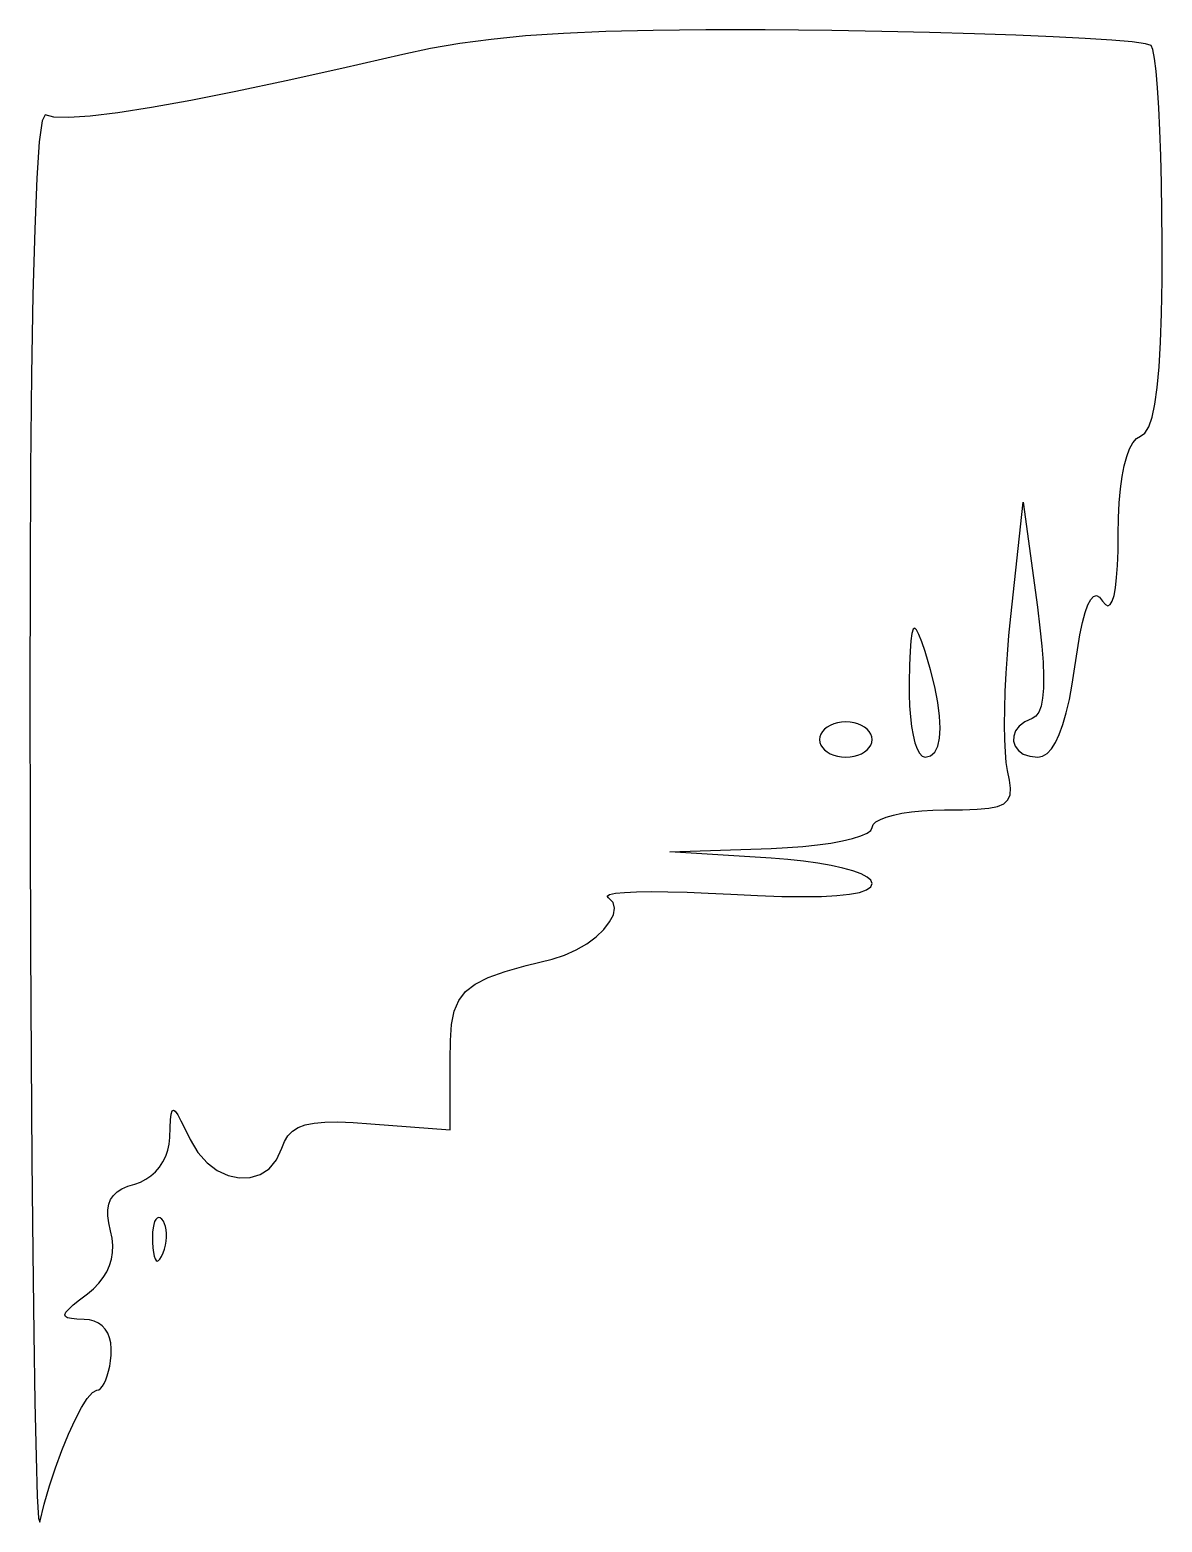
# Model space of a CAD drawing. Header units: millimetres. Extents: x 0 to 1242, y -2208 to 0.
# Drawn here: x 0.1 to 64.5, y -1483.5 to -1398.6 of the extents above; entities that cross this region are included whole.
import ezdxf

# ---------------------------------------------------------------- set-up
doc = ezdxf.new("R2010")
doc.units = ezdxf.units.MM
doc.layers.get('0').update_dxf_attribs({"linetype": 'CONTINUOUS'})

msp = doc.modelspace()

# ---------------------------------------------------------------- linework, layer by layer
for p, q in [((26.337887, -1399.183718), (24.549648, -1399.421672)), ((28.291384, -1398.991976), (26.337887, -1399.183718)), ((30.449625, -1398.84425), (28.291384, -1398.991976)), ((32.852096, -1398.738344), (30.449625, -1398.84425)), ((35.538283, -1398.672062), (32.852096, -1398.738344)), ((38.547672, -1398.643208), (35.538283, -1398.672062)), ((41.919749, -1398.649586), (38.547672, -1398.643208)), ((45.694, -1398.689), (41.919749, -1398.649586)), ((48.54223, -1398.736013), (45.694, -1398.689)), ((51.26308, -1398.796064), (48.54223, -1398.736013)), ((53.81839, -1398.867371), (51.26308, -1398.796064)), ((56.17, -1398.948152), (53.81839, -1398.867371)), ((58.27975, -1399.036625), (56.17, -1398.948152)), ((60.10948, -1399.131008), (58.27975, -1399.036625)), ((61.62103, -1399.229519), (60.10948, -1399.131008)), ((62.77624, -1399.330376), (61.62103, -1399.229519)), ((21.311, -1400.045), (17.848543, -1400.843779)), ((22.887181, -1399.708034), (21.311, -1400.045)), ((21.311, -1400.045), (21.311, -1400.045)), ((24.549648, -1399.421672), (22.887181, -1399.708034)), ((63.53695, -1399.431797), (62.77624, -1399.330376)), ((63.865, -1399.532), (63.53695, -1399.431797)), ((63.962224, -1399.768351), (63.865, -1399.532)), ((64.055032, -1400.263728), (63.962224, -1399.768351)), ((17.848543, -1400.843779), (14.677824, -1401.545832)), ((64.142128, -1400.994617), (64.055032, -1400.263728)), ((14.677824, -1401.545832), (11.808521, -1402.149533)), ((64.222216, -1401.937504), (64.142128, -1400.994617)), ((9.250312, -1402.653256), (7.012875, -1403.055375)), ((11.808521, -1402.149533), (9.250312, -1402.653256)), ((64.294, -1403.068875), (64.222216, -1401.937504)), ((0.976, -1403.485), (0.797048, -1403.811042)), ((1.464407, -1403.615291), (0.976, -1403.485)), ((5.105888, -1403.354264), (3.539029, -1403.548297)), ((7.012875, -1403.055375), (5.105888, -1403.354264)), ((64.356184, -1404.365216), (64.294, -1403.068875)), ((0.797048, -1403.811042), (0.637824, -1405.011896)), ((2.321976, -1403.635848), (1.464407, -1403.615291)), ((3.539029, -1403.548297), (2.321976, -1403.635848)), ((64.407472, -1405.803013), (64.356184, -1404.365216)), ((0.637824, -1405.011896), (0.498676, -1407.071554)), ((64.446568, -1407.358752), (64.407472, -1405.803013)), ((0.498676, -1407.071554), (0.379952, -1409.974008)), ((64.472176, -1409.008919), (64.446568, -1407.358752)), ((64.483, -1410.73), (64.472176, -1409.008919)), ((0.379952, -1409.974008), (0.282, -1413.70325)), ((64.475611, -1412.877663), (64.483, -1410.73)), ((0.282, -1413.70325), (0.205168, -1418.243272)), ((64.445488, -1414.766144), (64.475611, -1412.877663)), ((64.391497, -1416.405481), (64.445488, -1414.766144)), ((64.312504, -1417.805712), (64.391497, -1416.405481)), ((64.207375, -1418.976875), (64.312504, -1417.805712)), ((0.205168, -1418.243272), (0.149804, -1423.578066)), ((64.074976, -1419.929008), (64.207375, -1418.976875)), ((63.914173, -1420.672149), (64.074976, -1419.929008)), ((63.502819, -1421.571607), (63.723832, -1421.216336)), ((63.723832, -1421.216336), (63.914173, -1420.672149)), ((62.633599, -1422.459243), (62.819016, -1422.119272)), ((62.819016, -1422.119272), (63.024797, -1421.880809)), ((63.024797, -1421.880809), (63.25, -1421.748)), ((63.25, -1421.748), (63.502819, -1421.571607)), ((62.327625, -1423.427125), (62.469488, -1422.896576)), ((62.469488, -1422.896576), (62.633599, -1422.459243)), ((0.149804, -1423.578066), (0.116256, -1429.691624)), ((62.208952, -1424.046744), (62.327625, -1423.427125)), ((62.114411, -1424.751287), (62.208952, -1424.046744)), ((55.877, -1432), (56.578, -1425.5)), ((56.578, -1425.5), (57.388, -1431.467)), ((62.001493, -1426.398561), (62.044944, -1425.536608)), ((62.044944, -1425.536608), (62.114411, -1424.751287)), ((61.985, -1427.333), (62.001493, -1426.398561)), ((61.972906, -1428.273499), (61.985, -1427.333)), ((61.942848, -1429.093032), (61.972906, -1428.273499)), ((0.116256, -1429.691624), (0.104872, -1436.567938)), ((61.830184, -1430.363416), (61.895162, -1429.790153)), ((61.895162, -1429.790153), (61.942848, -1429.093032)), ((61.74825, -1430.811375), (61.830184, -1430.363416)), ((57.388, -1431.467), (57.535968, -1432.636979)), ((60.109456, -1431.770728), (60.263875, -1431.33325)), ((60.263875, -1431.33325), (60.421744, -1431.028792)), ((60.421744, -1431.028792), (60.583477, -1430.856346)), ((60.583477, -1430.856346), (60.749488, -1430.814904)), ((60.749488, -1430.814904), (60.920191, -1430.903458)), ((60.920191, -1430.903458), (61.096, -1431.121)), ((61.096, -1431.121), (61.257674, -1431.321251)), ((61.257674, -1431.321251), (61.404072, -1431.388968)), ((61.404072, -1431.388968), (61.534858, -1431.325597)), ((61.534858, -1431.325597), (61.649696, -1431.132584)), ((61.649696, -1431.132584), (61.74825, -1430.811375)), ((55.770412, -1433.080326), (55.877, -1432)), ((59.809312, -1433.048776), (59.958073, -1432.342234)), ((59.958073, -1432.342234), (60.109456, -1431.770728)), ((50.257248, -1432.962768), (50.202924, -1433.378554)), ((50.3265, -1432.72475), (50.257248, -1432.962768)), ((50.413632, -1432.658752), (50.3265, -1432.72475)), ((50.521596, -1432.759026), (50.413632, -1432.658752)), ((50.653344, -1433.019824), (50.521596, -1432.759026)), ((50.811828, -1433.435398), (50.653344, -1433.019824)), ((55.682496, -1434.164048), (55.770412, -1433.080326)), ((57.535968, -1432.636979), (57.644984, -1433.680832)), ((59.662759, -1433.891362), (59.809312, -1433.048776)), ((50.160576, -1433.977856), (50.127252, -1434.766422)), ((50.202924, -1433.378554), (50.160576, -1433.977856)), ((51, -1434), (50.811828, -1433.435398)), ((51.31131, -1435.042557), (51, -1434)), ((57.644984, -1433.680832), (57.714916, -1434.601133)), ((59.518, -1434.871), (59.662759, -1433.891362)), ((50.127252, -1434.766422), (50.1, -1435.75)), ((55.613624, -1435.232782), (55.682496, -1434.164048)), ((57.714916, -1434.601133), (57.745632, -1435.400456)), ((59.370115, -1435.84227), (59.518, -1434.871)), ((50.1, -1435.75), (50.096985, -1436.437134)), ((50.1, -1435.75), (50.1, -1435.75)), ((51.55344, -1436.006016), (51.31131, -1435.042557)), ((55.564168, -1436.268144), (55.613624, -1435.232782)), ((57.745632, -1435.400456), (57.737, -1436.081375)), ((0.104872, -1436.567938), (0.116, -1444.191)), ((50.096985, -1436.437134), (50.11968, -1437.089792)), ((51.72639, -1436.883159), (51.55344, -1436.006016)), ((55.5345, -1437.25175), (55.564168, -1436.268144)), ((57.737, -1436.081375), (57.688888, -1436.646464)), ((59.20792, -1436.71232), (59.370115, -1435.84227)), ((50.11968, -1437.089792), (50.166195, -1437.699058)), ((51.83016, -1437.666768), (51.72639, -1436.883159)), ((55.524992, -1438.165216), (55.5345, -1437.25175)), ((57.473696, -1437.439448), (57.306352, -1437.672491)), ((57.601164, -1437.098297), (57.473696, -1437.439448)), ((57.688888, -1436.646464), (57.601164, -1437.098297)), ((59.031505, -1437.48091), (59.20792, -1436.71232)), ((45.440625, -1438.29375), (45.2904, -1438.4104)), ((45.6156, -1438.1936), (45.440625, -1438.29375)), ((45.812175, -1438.11205), (45.6156, -1438.1936)), ((46.0272, -1438.0512), (45.812175, -1438.11205)), ((46.257525, -1438.01315), (46.0272, -1438.0512)), ((46.5, -1438), (46.257525, -1438.01315)), ((46.742475, -1438.01315), (46.5, -1438)), ((46.9728, -1438.0512), (46.742475, -1438.01315)), ((47.187825, -1438.11205), (46.9728, -1438.0512)), ((47.3844, -1438.1936), (47.187825, -1438.11205)), ((47.559375, -1438.29375), (47.3844, -1438.1936)), ((47.7096, -1438.4104), (47.559375, -1438.29375)), ((50.166195, -1437.699058), (50.23464, -1438.256016)), ((50.23464, -1438.256016), (50.323125, -1438.75175)), ((51.86475, -1438.349625), (51.83016, -1437.666768)), ((55.536016, -1438.990158), (55.524992, -1438.165216)), ((56.362544, -1438.231936), (56.152146, -1438.508489)), ((56.677378, -1437.990147), (56.362544, -1438.231936)), ((57.099, -1437.8), (56.677378, -1437.990147)), ((57.306352, -1437.672491), (57.099, -1437.8)), ((58.636375, -1438.71275), (58.84096, -1438.1478)), ((58.84096, -1438.1478), (59.031505, -1437.48091)), ((45.019725, -1438.83835), (45, -1439)), ((45, -1439), (45.019725, -1439.16165)), ((45, -1439), (45, -1439)), ((45.0768, -1438.6848), (45.019725, -1438.83835)), ((45.019725, -1439.16165), (45.0768, -1439.3152)), ((45.168075, -1438.54145), (45.0768, -1438.6848)), ((45.2904, -1438.4104), (45.168075, -1438.54145)), ((47.831925, -1438.54145), (47.7096, -1438.4104)), ((47.9232, -1438.6848), (47.831925, -1438.54145)), ((47.980275, -1438.83835), (47.9232, -1438.6848)), ((47.9232, -1439.3152), (47.980275, -1439.16165)), ((48, -1439), (47.980275, -1438.83835)), ((47.980275, -1439.16165), (48, -1439)), ((50.323125, -1438.75175), (50.42976, -1439.177344)), ((51.72639, -1439.384211), (51.83016, -1438.924512)), ((51.83016, -1438.924512), (51.86475, -1438.349625)), ((55.567944, -1439.708192), (55.536016, -1438.990158)), ((56.043832, -1438.802928), (56.03525, -1439.098375)), ((56.03525, -1439.098375), (56.124048, -1439.377952)), ((56.152146, -1438.508489), (56.043832, -1438.802928)), ((58.41784, -1439.17552), (58.636375, -1438.71275)), ((45.0768, -1439.3152), (45.168075, -1439.45855)), ((45.168075, -1439.45855), (45.2904, -1439.5896)), ((45.2904, -1439.5896), (45.440625, -1439.70625)), ((45.440625, -1439.70625), (45.6156, -1439.8064)), ((45.6156, -1439.8064), (45.812175, -1439.88795)), ((45.812175, -1439.88795), (46.0272, -1439.9488)), ((46.0272, -1439.9488), (46.257525, -1439.98685)), ((46.257525, -1439.98685), (46.5, -1440)), ((46.5, -1440), (46.742475, -1439.98685)), ((46.742475, -1439.98685), (46.9728, -1439.9488)), ((46.9728, -1439.9488), (47.187825, -1439.88795)), ((47.187825, -1439.88795), (47.3844, -1439.8064)), ((47.3844, -1439.8064), (47.559375, -1439.70625)), ((47.559375, -1439.70625), (47.7096, -1439.5896)), ((47.7096, -1439.5896), (47.831925, -1439.45855)), ((47.831925, -1439.45855), (47.9232, -1439.3152)), ((50.42976, -1439.177344), (50.552655, -1439.523882)), ((50.552655, -1439.523882), (50.68992, -1439.782448)), ((50.68992, -1439.782448), (50.839665, -1439.944126)), ((50.839665, -1439.944126), (51, -1440)), ((51, -1440), (51.31131, -1439.929173)), ((51.31131, -1439.929173), (51.55344, -1439.721504)), ((51.55344, -1439.721504), (51.72639, -1439.384211)), ((55.621148, -1440.300934), (55.567944, -1439.708192)), ((56.124048, -1439.377952), (56.307874, -1439.624781)), ((56.307874, -1439.624781), (56.584376, -1439.821984)), ((56.584376, -1439.821984), (56.951202, -1439.952683)), ((56.951202, -1439.952683), (57.406, -1440)), ((57.406, -1440), (57.679435, -1439.94835)), ((57.679435, -1439.94835), (57.93928, -1439.79356)), ((57.93928, -1439.79356), (58.185445, -1439.53587)), ((58.185445, -1439.53587), (58.41784, -1439.17552)), ((55.696, -1440.75), (55.621148, -1440.300934)), ((55.812184, -1441.311879), (55.696, -1440.75)), ((55.865152, -1441.772352), (55.812184, -1441.311879)), ((55.486, -1442.644875), (55.717936, -1442.428896)), ((55.717936, -1442.428896), (55.839028, -1442.141373)), ((55.839028, -1442.141373), (55.865152, -1441.772352)), ((48.460377, -1443.54145), (48.795424, -1443.4104)), ((48.795424, -1443.4104), (49.206875, -1443.29375)), ((49.206875, -1443.29375), (49.686096, -1443.1936)), ((49.686096, -1443.1936), (50.224453, -1443.11205)), ((50.224453, -1443.11205), (50.813312, -1443.0512)), ((50.813312, -1443.0512), (51.444039, -1443.01315)), ((51.444039, -1443.01315), (52.108, -1443)), ((52.108, -1443), (53.132296, -1442.992431)), ((53.132296, -1442.992431), (53.966368, -1442.963088)), ((53.966368, -1442.963088), (54.626092, -1442.902017)), ((54.626092, -1442.902017), (55.127344, -1442.799264)), ((55.127344, -1442.799264), (55.486, -1442.644875)), ((0.116, -1444.191), (0.140586, -1450.842312)), ((47.705648, -1444.324872), (47.924401, -1444.164134)), ((47.924401, -1444.164134), (48, -1444)), ((48, -1444), (48.054031, -1443.83835)), ((48.054031, -1443.83835), (48.210368, -1443.6848)), ((48.210368, -1443.6848), (48.460377, -1443.54145)), ((43.179609, -1445.145286), (44.062592, -1445.078208)), ((44.062592, -1445.078208), (44.886883, -1444.990262)), ((44.886883, -1444.990262), (45.640416, -1444.883944)), ((45.640416, -1444.883944), (46.311125, -1444.76175)), ((46.311125, -1444.76175), (46.886944, -1444.626176)), ((46.886944, -1444.626176), (47.355807, -1444.479718)), ((47.355807, -1444.479718), (47.705648, -1444.324872)), ((36.5, -1445.378), (42.25, -1445.189)), ((42.25, -1445.739), (36.5, -1445.378)), ((42.25, -1445.189), (43.179609, -1445.145286)), ((43.194189, -1445.81207), (42.25, -1445.739)), ((44.085632, -1445.90824), (43.194189, -1445.81207)), ((44.913343, -1446.02475), (44.085632, -1445.90824)), ((45.666336, -1446.15884), (44.913343, -1446.02475)), ((46.333625, -1446.30775), (45.666336, -1446.15884)), ((46.904224, -1446.46872), (46.333625, -1446.30775)), ((47.367147, -1446.63899), (46.904224, -1446.46872)), ((47.711408, -1446.8158), (47.367147, -1446.63899)), ((34.592875, -1447.6605), (35.42192, -1447.647192)), ((35.42192, -1447.647192), (36.387165, -1447.653156)), ((36.387165, -1447.653156), (37.474, -1447.678824)), ((47.278128, -1447.687148), (47.679312, -1447.548472)), ((47.679312, -1447.548472), (47.919864, -1447.378764)), ((47.926021, -1446.99639), (47.711408, -1446.8158)), ((47.919864, -1447.378764), (48, -1447.178)), ((48, -1447.178), (47.926021, -1446.99639)), ((32.930895, -1447.897812), (33.06904, -1447.811736)), ((33.002, -1448.001), (32.930895, -1447.897812)), ((33.262912, -1448.259627), (33.002, -1448.001)), ((33.06904, -1447.811736), (33.401825, -1447.743204)), ((33.350016, -1448.586576), (33.262912, -1448.259627)), ((33.401825, -1447.743204), (33.91464, -1447.692648)), ((33.91464, -1447.692648), (34.592875, -1447.6605)), ((37.474, -1447.678824), (38.667815, -1447.724628)), ((38.667815, -1447.724628), (39.954, -1447.791)), ((39.954, -1447.791), (41.485656, -1447.868876)), ((41.485656, -1447.868876), (42.855168, -1447.915888)), ((42.855168, -1447.915888), (44.062752, -1447.932012)), ((44.062752, -1447.932012), (45.108624, -1447.917224)), ((45.108624, -1447.917224), (45.993, -1447.8715)), ((45.993, -1447.8715), (46.716096, -1447.794816)), ((46.716096, -1447.794816), (47.278128, -1447.687148)), ((33.069808, -1449.372648), (33.280064, -1448.963649)), ((33.280064, -1448.963649), (33.350016, -1448.586576)), ((32.295392, -1450.213632), (32.736, -1449.795375)), ((32.736, -1449.795375), (33.069808, -1449.372648)), ((0.140586, -1450.842312), (0.175168, -1457.109216)), ((30.500288, -1451.259603), (31.160784, -1450.963944)), ((31.160784, -1450.963944), (31.764736, -1450.609221)), ((31.764736, -1450.609221), (32.295392, -1450.213632)), ((27.128576, -1452.191976), (28.328802, -1451.848482)), ((28.328802, -1451.848482), (29.8, -1451.478)), ((29.8, -1451.478), (30.500288, -1451.259603)), ((25.431648, -1452.906288), (26.171974, -1452.535554)), ((26.171974, -1452.535554), (27.128576, -1452.191976)), ((24.490432, -1453.837512), (24.88025, -1453.33125)), ((24.88025, -1453.33125), (25.431648, -1452.906288)), ((24.234846, -1454.452146), (24.490432, -1453.837512)), ((24.016978, -1456.114818), (24.086144, -1455.202224)), ((24.086144, -1455.202224), (24.234846, -1454.452146)), ((24, -1457.217), (24.016978, -1456.114818)), ((0.175168, -1457.109216), (0.218582, -1462.909164)), ((24, -1461.201), (24, -1457.217)), ((8.110432, -1460.620272), (8.143393, -1460.305788)), ((8.143393, -1460.305788), (8.193136, -1460.120136)), ((8.193136, -1460.120136), (8.266375, -1460.064)), ((8.266375, -1460.064), (8.369824, -1460.138064)), ((8.369824, -1460.138064), (8.510197, -1460.343012)), ((8.510197, -1460.343012), (8.694208, -1460.679528)), ((8.068, -1461.633), (8.087539, -1461.062904)), ((8.087539, -1461.062904), (8.110432, -1460.620272)), ((8.694208, -1460.679528), (8.928571, -1461.148296)), ((8.928571, -1461.148296), (9.22, -1461.75)), ((15.030887, -1461.263133), (15.357624, -1461.057056)), ((15.357624, -1461.057056), (15.767125, -1460.905375)), ((15.767125, -1460.905375), (16.271816, -1460.804664)), ((16.271816, -1460.804664), (16.884123, -1460.751497)), ((16.884123, -1460.751497), (17.616472, -1460.742448)), ((17.616472, -1460.742448), (18.481289, -1460.774091)), ((18.481289, -1460.774091), (19.491, -1460.843)), ((19.491, -1460.843), (24, -1461.201)), ((7.951944, -1462.352616), (8.032598, -1461.998412)), ((8.032598, -1461.998412), (8.068, -1461.633)), ((9.22, -1461.75), (9.658148, -1462.481247)), ((14.423, -1462.242), (14.576001, -1461.852179)), ((14.576001, -1461.852179), (14.774488, -1461.527032)), ((14.774488, -1461.527032), (15.030887, -1461.263133)), ((0.218582, -1462.909164), (0.269664, -1468.159608)), ((7.667792, -1463.010408), (7.829266, -1462.691364)), ((7.829266, -1462.691364), (7.951944, -1462.352616)), ((9.658148, -1462.481247), (10.181304, -1463.067216)), ((13.703616, -1463.400144), (14.120932, -1462.903143)), ((14.120932, -1462.903143), (14.423, -1462.242)), ((6.982874, -1463.806836), (7.241368, -1463.572392)), ((7.241368, -1463.572392), (7.47075, -1463.3055)), ((7.47075, -1463.3055), (7.667792, -1463.010408)), ((10.181304, -1463.067216), (10.764436, -1463.505549)), ((10.764436, -1463.505549), (11.382512, -1463.793888)), ((12.623368, -1463.911152), (13.196084, -1463.735361)), ((13.196084, -1463.735361), (13.703616, -1463.400144)), ((5.067836, -1464.713235), (5.340264, -1464.54044)), ((5.340264, -1464.54044), (5.672128, -1464.394705)), ((5.672128, -1464.394705), (6.065, -1464.273)), ((6.065, -1464.273), (6.391462, -1464.161388)), ((6.391462, -1464.161388), (6.698496, -1464.004584)), ((6.698496, -1464.004584), (6.982874, -1463.806836)), ((11.382512, -1463.793888), (12.0105, -1463.929875)), ((12.0105, -1463.929875), (12.623368, -1463.911152)), ((4.541044, -1465.735615), (4.591448, -1465.42428)), ((4.591448, -1465.42428), (4.695, -1465.152125)), ((4.695, -1465.152125), (4.853272, -1464.91612)), ((4.853272, -1464.91612), (5.067836, -1464.713235)), ((4.542216, -1466.08916), (4.541044, -1465.735615)), ((4.593392, -1466.487945), (4.542216, -1466.08916)), ((7.263392, -1466.285848), (7.200875, -1466.40725)), ((7.336061, -1466.208774), (7.263392, -1466.285848)), ((7.417784, -1466.178776), (7.336061, -1466.208774)), ((7.507463, -1466.198602), (7.417784, -1466.178776)), ((7.604, -1466.271), (7.507463, -1466.198602)), ((7.694691, -1466.385858), (7.604, -1466.271)), ((4.693, -1466.935), (4.593392, -1466.487945)), ((4.780381, -1467.35635), (4.693, -1466.935)), ((7.085216, -1467.009944), (7.074287, -1467.281178)), ((7.110689, -1466.772046), (7.085216, -1467.009944)), ((7.149608, -1466.570232), (7.110689, -1466.772046)), ((7.200875, -1466.40725), (7.149608, -1466.570232)), ((7.767448, -1466.528544), (7.694691, -1466.385858)), ((7.822097, -1466.695026), (7.767448, -1466.528544)), ((7.858464, -1466.881272), (7.822097, -1466.695026)), ((7.876375, -1467.08325), (7.858464, -1466.881272)), ((7.875656, -1467.296928), (7.876375, -1467.08325)), ((4.818808, -1467.76456), (4.780381, -1467.35635)), ((4.808407, -1468.15927), (4.818808, -1467.76456)), ((7.074287, -1467.281178), (7.079, -1467.583)), ((7.079, -1467.583), (7.098963, -1467.904554)), ((7.079, -1467.583), (7.079, -1467.583)), ((7.098963, -1467.904554), (7.129624, -1468.169792)), ((7.683, -1468.188), (7.759979, -1467.967842)), ((7.759979, -1467.967842), (7.817632, -1467.743256)), ((7.817632, -1467.743256), (7.856133, -1467.518274)), ((7.856133, -1467.518274), (7.875656, -1467.296928)), ((0.269664, -1468.159608), (0.32725, -1472.778)), ((4.641625, -1468.90675), (4.749304, -1468.54012)), ((4.749304, -1468.54012), (4.808407, -1468.15927)), ((7.129624, -1468.169792), (7.170341, -1468.378078)), ((7.170341, -1468.378078), (7.220472, -1468.528776)), ((7.220472, -1468.528776), (7.279375, -1468.62125)), ((7.279375, -1468.62125), (7.346408, -1468.654864)), ((7.346408, -1468.654864), (7.420929, -1468.628982)), ((7.420929, -1468.628982), (7.502296, -1468.542968)), ((7.502296, -1468.542968), (7.589867, -1468.396186)), ((7.589867, -1468.396186), (7.683, -1468.188)), ((4.028392, -1469.91772), (4.281043, -1469.59591)), ((4.281043, -1469.59591), (4.485496, -1469.2588)), ((4.485496, -1469.2588), (4.641625, -1468.90675)), ((2.927882, -1470.860865), (3.379, -1470.514)), ((3.379, -1470.514), (3.727669, -1470.22387)), ((3.727669, -1470.22387), (4.028392, -1469.91772)), ((2.159768, -1471.56336), (2.319034, -1471.379755)), ((2.319034, -1471.379755), (2.574816, -1471.14752)), ((2.574816, -1471.14752), (2.927882, -1470.860865)), ((2.09625, -1471.704125), (2.159768, -1471.56336)), ((2.127712, -1471.80784), (2.09625, -1471.704125)), ((2.253386, -1471.880295), (2.127712, -1471.80784)), ((2.472504, -1471.92728), (2.253386, -1471.880295)), ((2.784298, -1471.954585), (2.472504, -1471.92728)), ((3.188, -1471.968), (2.784298, -1471.954585)), ((3.491667, -1471.995763), (3.188, -1471.968)), ((3.764776, -1472.066144), (3.491667, -1471.995763)), ((4.006289, -1472.177781), (3.764776, -1472.066144)), ((4.215168, -1472.329312), (4.006289, -1472.177781)), ((0.32725, -1472.778), (0.390176, -1476.681792)), ((4.390375, -1472.519375), (4.215168, -1472.329312)), ((4.530872, -1472.746608), (4.390375, -1472.519375)), ((4.635621, -1473.009649), (4.530872, -1472.746608)), ((4.703584, -1473.307136), (4.635621, -1473.009649)), ((4.733723, -1473.637707), (4.703584, -1473.307136)), ((4.725, -1474), (4.733723, -1473.637707)), ((4.581315, -1474.9171), (4.6434, -1474.6304)), ((4.6434, -1474.6304), (4.691865, -1474.3233)), ((4.691865, -1474.3233), (4.725, -1474)), ((4.230975, -1475.7759), (4.33044, -1475.6128)), ((4.33044, -1475.6128), (4.423125, -1475.4125)), ((4.423125, -1475.4125), (4.50732, -1475.1792)), ((4.50732, -1475.1792), (4.581315, -1474.9171)), ((3.036936, -1476.98874), (3.371424, -1476.45936)), ((3.371424, -1476.45936), (3.666408, -1476.11982)), ((3.666408, -1476.11982), (3.909, -1476)), ((3.909, -1476), (4.018545, -1475.9737)), ((4.018545, -1475.9737), (4.12644, -1475.8976)), ((4.12644, -1475.8976), (4.230975, -1475.7759)), ((0.390176, -1476.681792), (0.457278, -1479.788436)), ((2.675832, -1477.67808), (3.036936, -1476.98874)), ((2.301, -1478.4975), (2.675832, -1477.67808)), ((1.925328, -1479.41712), (2.301, -1478.4975)), ((0.457278, -1479.788436), (0.527392, -1482.015384)), ((1.561704, -1480.40706), (1.925328, -1479.41712)), ((1.223016, -1481.43744), (1.561704, -1480.40706)), ((0.922152, -1482.47838), (1.223016, -1481.43744)), ((0.527392, -1482.015384), (0.599354, -1483.280088)), ((0.599354, -1483.280088), (0.672, -1483.5)), ((0.672, -1483.5), (0.922152, -1482.47838))]:
    msp.add_line(p, q)

doc.saveas('drawing.dxf')
